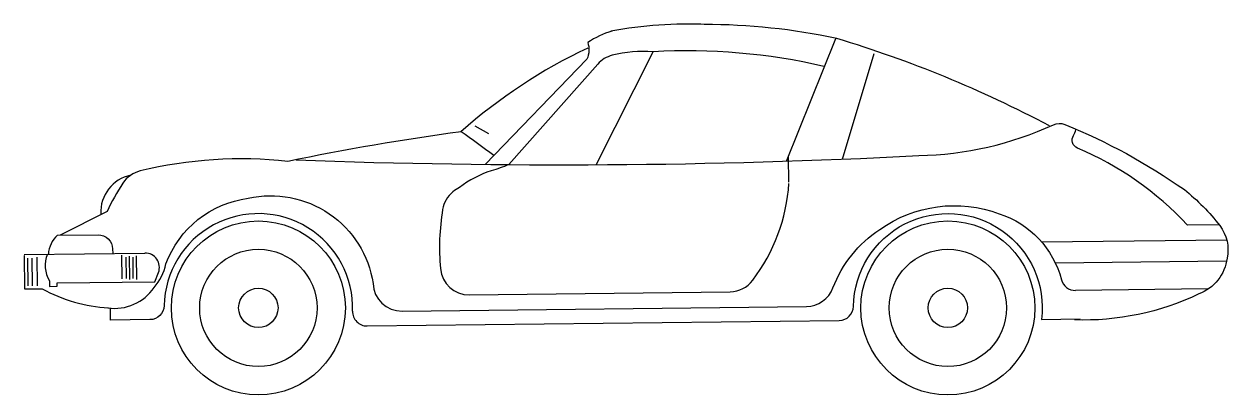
# Model space of a CAD drawing. Extents: x 0 to 4.5, y 0 to 1.39.
import ezdxf

# ---------------------------------------------------------------- set-up
doc = ezdxf.new("R2010")
doc.units = 0
doc.header["$LTSCALE"] = 100
doc.header["$MEASUREMENT"] = 0
doc.layers.add('C-CARRO', color=2, linetype='CONTINUOUS')

msp = doc.modelspace()

# ---------------------------------------------------------------- linework, layer by layer
at = {"layer": 'C-CARRO', "linetype": 'CONTINUOUS'}
for p, q in [((2.8491, 0.8738), (3.0337, 1.3325)), ((2.1379, 0.8605), (2.3507, 1.283)), ((3.0586, 0.8815), (3.1774, 1.2761)), ((1.6842, 1.0063), (1.7348, 0.977)), ((2.8586, 0.7949), (2.8575, 0.8904)), ((3.8026, 0.5717), (4.4955, 0.5798)), ((-0.0015, 0.5248), (0.4502, 0.5301)), ((0.0136, 0.4073), (0.0124, 0.5107)), ((0.0297, 0.4075), (0.0285, 0.5109)), ((0.049, 0.4077), (0.0477, 0.5149)), ((0.3627, 0.5224), (0.3637, 0.4344)), ((0.3789, 0.5149), (0.3798, 0.4346)), ((0.3917, 0.5189), (0.3927, 0.4309)), ((0.4046, 0.5152), (0.4055, 0.4349)), ((0.4174, 0.5192), (0.4184, 0.4312)), ((3.8538, 0.494), (4.4953, 0.5015)), ((4.4253, 0.3962), (3.93, 0.3904))]:
    msp.add_line(p, q, dxfattribs=at)
for points in [[(2.1964, 1.3601, 0.070171), (2.1062, 1.3176, -0.179528), (2.1034, 1.2552), (1.7225, 0.8616)], [(2.5518, 1.385, 0.054774), (2.1929, 1.3601, 0.054774)], [(3.8327, 1.0056, 0.048754), (3.0372, 1.3326, 0.051949), (2.5413, 1.3849, 0.051949)], [(2.1974, 1.2696, 0.150797), (2.1434, 1.2367), (1.8106, 0.8608, -0.027823), (1.7454, 0.838, 0.087475), (1.627, 0.7756, 0.041809), (1.6023, 0.759, 0.184413), (1.5637, 0.6929, 0.063028), (1.5552, 0.4719, 0.392109), (1.6634, 0.374), (2.6389, 0.3855, 0.232351), (2.7233, 0.4282)], [(2.9896, 1.2282, 0.070773), (2.3507, 1.283, 0.080336), (2.1974, 1.2696)], [(1.0154, 0.8788, 0.022334), (3.3443, 0.8946, 0.104077), (3.8473, 1.0102, 0), (3.8473, 1.0102, -0.207901), (3.8901, 1.0112, -0.056452), (4.3371, 0.7674, -0.056982), (4.4702, 0.6327, -0.216865), (4.4968, 0.5115, -0.282698), (4.3907, 0.3771, -0.121441), (3.9262, 0.2803)], [(4.4673, 0.6363), (4.3488, 0.6349, 0.105454), (3.9373, 0.9229, -0.465707), (3.9228, 0.97, 0.107553), (3.9308, 0.9911)], [(1.7547, 0.8949, 0.007523), (1.6323, 0.984, 0.017003), (0.9849, 0.8726, 0.087657), (0.4327, 0.8372, 0.190671), (0.3682, 0.7916, 0.033402), (0.3086, 0.6853), (0.1337, 0.597)], [(2.7233, 0.4282, 0.145316), (2.8587, 0.7908, 0.145316)], [(0.3112, 0.325, 0.286981), (0.4847, 0.4018, 0.13169), (0.529, 0.4895, -0.280167), (0.8366, 0.735, -0.435761), (1.3034, 0.4162, 0.406526), (1.4119, 0.313), (2.924, 0.3307, 0.308578), (3.0231, 0.4, -0.158362), (3.1981, 0.6181, -0.248236), (3.6453, 0.6773, -0.255049), (3.8775, 0.4305)], [(1.2269, 0.313, 1.005073), (0.522, 0.3335, -0.403758), (0.469, 0.2812), (0.3222, 0.2795), (0.3217, 0.3251)], [(3.0999, 0.3309, -1.054224), (3.8032, 0.282), (3.9472, 0.2837)], [(0.1232, 0.5968), (0.2753, 0.5986, -0.414214), (0.3296, 0.5456), (0.3298, 0.5287)], [(-0.0015, 0.5207), (0, 0.3961), (0.0663, 0.3969, 0.111764), (0.3147, 0.3251, 0.111764)], [(0.0857, 0.5258, 0.23811), (0.0938, 0.4263, 0.23811)], [(0.0938, 0.4263), (0.0941, 0.4055), (0.122, 0.4058), (0.1218, 0.4183), (0.488, 0.4226), (0.5011, 0.4576, 0.52719), (0.4502, 0.5301)], [(1.2269, 0.313, 0.427737), (1.2812, 0.2575), (3.0469, 0.2781, 0.405969), (3.0999, 0.3309)]]:
    msp.add_lwpolyline(points, format="xyb", dxfattribs=at)
for centre, radius in [((0.8745, 0.325), 0.3253), ((3.4528, 0.325), 0.3253), ((0.8745, 0.325), 0.2194), ((3.4528, 0.325), 0.2194), ((0.8745, 0.325), 0.0736), ((3.4528, 0.325), 0.0736)]:
    msp.add_circle(centre, radius, dxfattribs=at)
for centre, radius, start, end in [((2.9681, -0.5252), 2.0155, 115.3117, 131.5129), ((0.4269, 0.6823), 0.1421, 102.0516, 182.2222), ((0.1943, 0.5191), 0.1053, 132.4303, 176.3201), ((3.9294, 0.4441), 0.0536, 194.6385, 270.67)]:
    msp.add_arc(centre, radius, start, end, dxfattribs=at)

doc.saveas('drawing.dxf')
